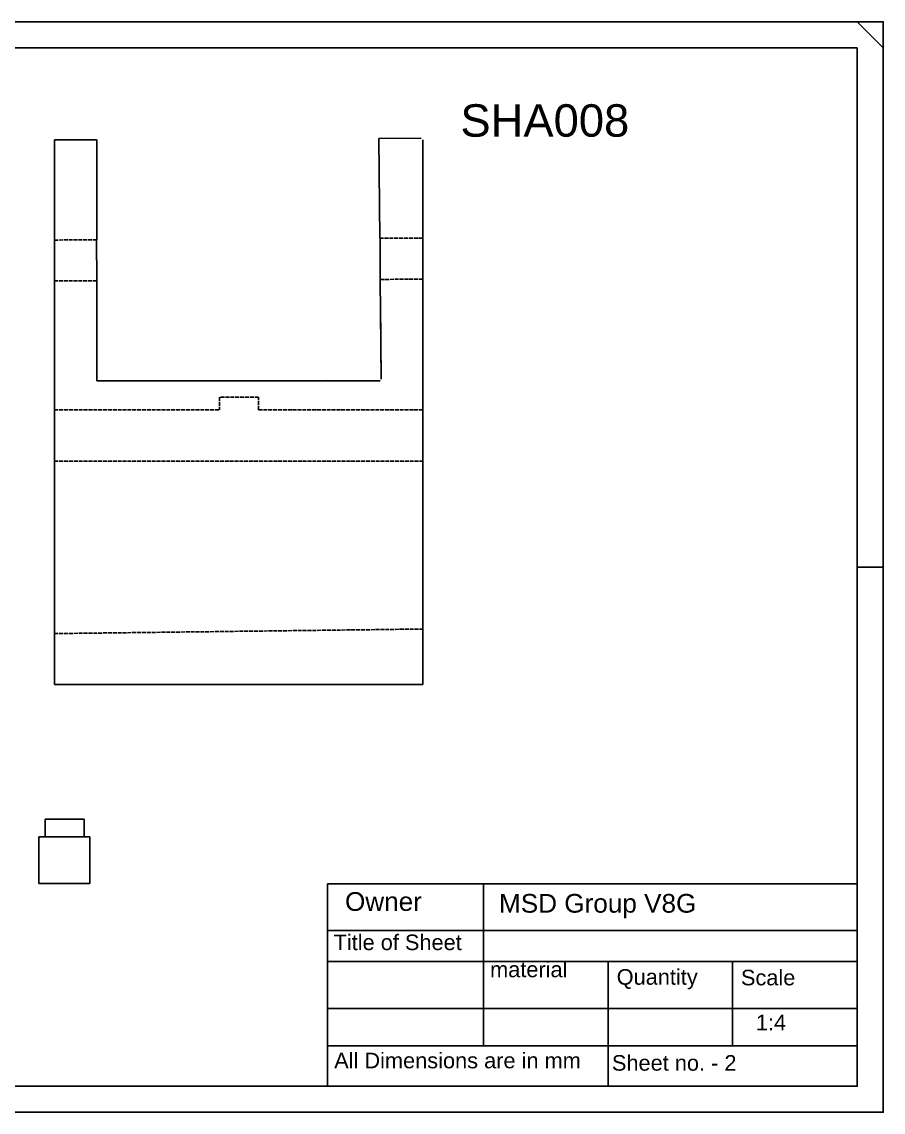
# Model space of a CAD drawing. Header units: inches. Extents: x 6036 to 12138, y -290 to 1789.
# Drawn here: x 8969 to 10297, y 75 to 1755 of the extents above; entities that cross this region are included whole.
import ezdxf

# ---------------------------------------------------------------- set-up
doc = ezdxf.new("R2010")
doc.units = ezdxf.units.IN
doc.header["$MEASUREMENT"] = 0
doc.linetypes.add('AM_ISO02W050', pattern=[7.5, 6, -1.5])
doc.styles.get("Standard").update_dxf_attribs({"font": 'arial.ttf'})

msp = doc.modelspace()

# ---------------------------------------------------------------- linework, layer by layer
for p, q in [((10296.67697, 1714.95617), (10256.67697, 1754.95617)), ((10256.67697, 1714.95617), (10256.67697, 1674.95617)), ((9019.66303, 1573.03401), (9019.66303, 733.73129)), ((9019.66303, 1573.03401), (9085.14534, 1573.03401)), ((9085.14534, 1573.03401), (9085.14534, 1419.28415)), ((9584.8184, 1575.86059), (9519.33936, 1575.20559)), ((9519.33936, 1575.20559), (9520.87726, 1421.46343)), ((9587.1764, 1573.03401), (9587.1764, 733.73129)), ((9019.66303, 1418.71279), (9019.66303, 1354.92055)), ((9085.14534, 1355.78415), (9084.59132, 1419.27932)), ((9521.51242, 1357.9666), (9521.4313, 1421.46413)), ((9085.14534, 1202.03429), (9085.14534, 1355.78415)), ((9523.05032, 1204.22443), (9521.51242, 1357.9666)), ((9085.14534, 1202.03429), (9085.14534, 1319.4968)), ((9523.05032, 1204.22443), (9521.87539, 1321.68107)), ((9325.24715, 1202.03429), (9085.14534, 1202.03429)), ((9325.24715, 1202.04505), (9438.74979, 1202.10101)), ((9325.24715, 1202.03429), (9521.69409, 1202.03429)), ((10256.67697, 914.95617), (10296.67697, 914.95617)), ((9019.66303, 733.73129), (9587.1764, 733.73129)), ((9035.63438, 526.22144), (9005.63438, 526.22144)), ((9005.63438, 526.22144), (9005.63438, 499.44572)), ((9035.63438, 526.22144), (9065.63438, 526.22144)), ((9065.63438, 499.44572), (9065.63438, 526.22144)), ((8995.53405, 499.44572), (8995.53405, 427.44572)), ((8995.53405, 499.44572), (9005.63438, 499.44572)), ((9065.63438, 499.44572), (9005.63438, 499.44572)), ((9065.63438, 499.44572), (9074.11282, 499.44572)), ((9074.11282, 427.44572), (9074.11282, 499.44572)), ((8995.53405, 427.44572), (9074.11282, 427.44572)), ((9872.67697, 177.35617), (9872.67697, 114.95617))]:
    msp.add_line(p, q)
at = {"linetype": 'AM_ISO02W050'}
for p, q in [((9085.14534, 1419.28415), (9019.66303, 1418.71279)), ((9520.87726, 1421.46343), (9586.36201, 1421.54709)), ((9085.14534, 1355.78415), (9019.66303, 1355.78415)), ((9521.51242, 1357.9666), (9586.99146, 1358.62159)), ((9304.2307, 1176.56316), (9274.2307, 1176.56316)), ((9274.2307, 1176.56316), (9274.2307, 1156.98584)), ((9334.2307, 1176.56316), (9304.2307, 1176.56316)), ((9334.2307, 1156.98584), (9334.2307, 1176.56316)), ((9019.66303, 1156.98584), (9274.2307, 1156.98584)), ((9334.2307, 1156.98584), (9587.1764, 1156.98584)), ((9019.66303, 1077.78744), (9587.1764, 1077.78744)), ((9019.66303, 812.33838), (9587.1764, 819.38407))]:
    msp.add_line(p, q, dxfattribs=at)
for points in [[(7920.67697, 1754.95617), (10296.67697, 1754.95617), (10296.67697, 74.95617), (7920.67697, 74.95617)], [(9440.67697, 426.95617), (10256.67697, 426.95617), (10256.67697, 114.95617), (9440.67697, 114.95617)], [(9440.67697, 114.95617), (10256.67697, 114.95617), (10256.67697, 354.95617), (9440.67697, 354.95617)], [(9440.67697, 114.95617), (10256.67697, 114.95617), (10256.67697, 306.95617), (9440.67697, 306.95617)], [(10064.67697, 306.95617), (9872.67697, 306.95617), (9872.67697, 177.35617), (10064.67697, 177.35617)], [(10256.67697, 306.95617), (10064.67697, 306.95617), (10064.67697, 177.35617), (10256.67697, 177.35617)], [(9440.67697, 114.95617), (10256.67697, 114.95617), (10256.67697, 234.95617), (9440.67697, 234.95617)], [(9440.67697, 114.95617), (10256.67697, 114.95617), (10256.67697, 177.35617), (9440.67697, 177.35617)]]:
    msp.add_lwpolyline(points, close=True)
for points in [[(7920.67697, 1714.95617), (7920.67697, 1754.95617), (10296.67697, 1754.95617), (10296.67697, 1714.95617)], [(10256.67697, 74.95617), (10296.67697, 74.95617), (10296.67697, 1754.95617), (10256.67697, 1754.95617)], [(10256.67697, 1714.95617), (8020.67697, 1714.95617)], [(10256.67697, 1714.95617), (10256.67697, 114.95617)], [(9680.67697, 177.35617), (9680.67697, 426.95617), (10256.67697, 426.95617), (10256.67697, 114.95617), (9680.67697, 114.95617)], [(7920.67697, 114.95617), (7920.67697, 74.95617), (10296.67697, 74.95617), (10296.67697, 114.95617)], [(10256.67697, 114.95617), (8020.67697, 114.95617)]]:
    msp.add_lwpolyline(points)

# ---------------------------------------------------------------- texts
at = {"attachment_point": 1}
for s, width, gutter_width, heights, insert, char_height in [('SHA008', 426.5058291, 1, [0], (9645.27002, 1627.91579), 50), (' Owner', 202.4705802, 60, [0], (9456.24464, 413.948), 28.8), ('MSD Group V8G', 450.9572252, 60, [0], (9704.73127, 411.18935), 28.8), ('Title of Sheet', 219.0363675, 60, [0], (9449.80239, 348.66011), 24), ('material', 181.7505127, 60, [0], (9690.92646, 306.95617), 24), ('Quantity', 161.0561448, 60, [0], (9886.03448, 295.32634), 24), ('Scale', 165.6577415, 60, [0], (10077.46122, 294.40679), 24), ('\\pxi-3,l4,t4;1:4', 163.7885158, 60, [0], (10076.421, 225.24709), 24), ('All Dimensions are in mm', 463.3835228, 60, [0], (9450.72271, 166.58965), 24), ('Sheet no. - 2', 348.8016027, 60, [8.6916], (9878.6719, 162.91146), 24)]:
    msp.add_mtext_dynamic_manual_height_columns(s, width=width, gutter_width=gutter_width, heights=heights, dxfattribs=dict(at, insert=insert, char_height=char_height))

doc.saveas('drawing.dxf')
